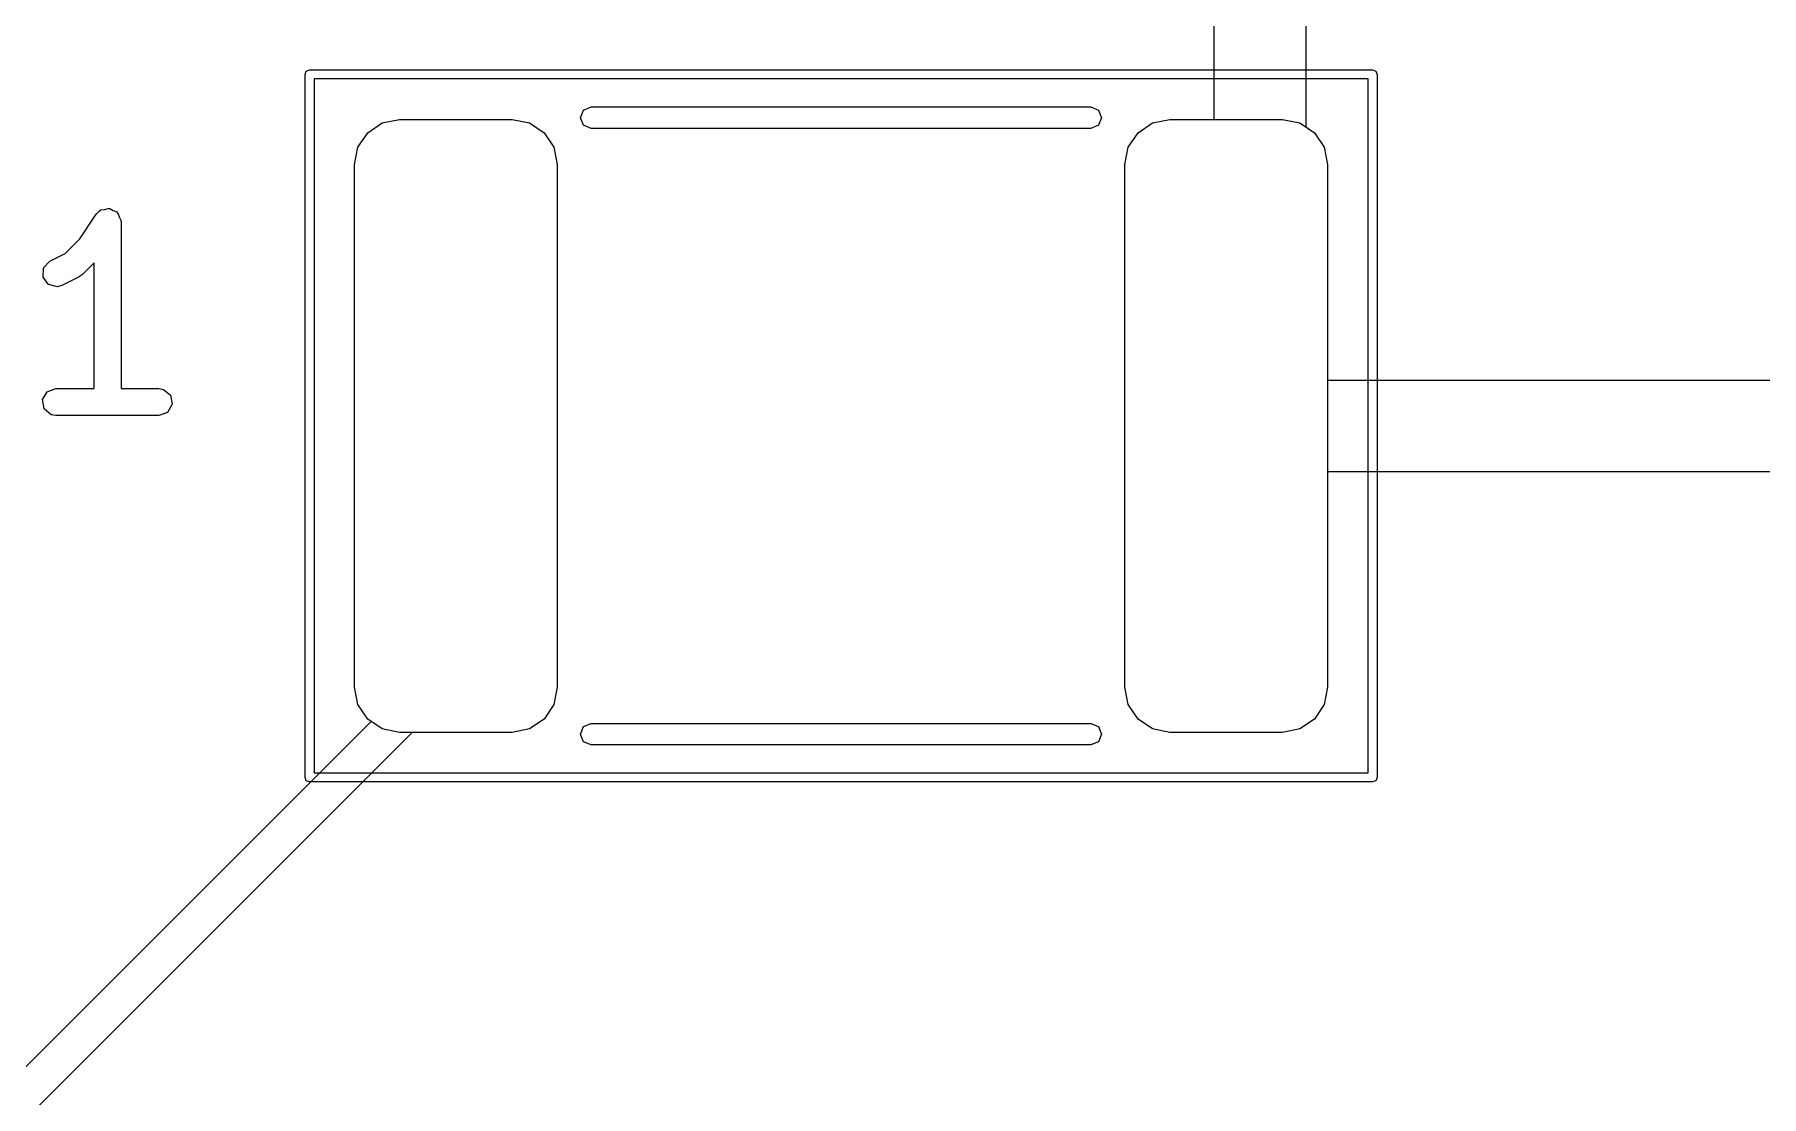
# Model space of a CAD drawing. Extents: x 96 to 198, y -147 to -47.
# Drawn here: x 107.52 to 117.11, y -111.22 to -105.33 of the extents above; entities that cross this region are included whole.
import ezdxf

# ---------------------------------------------------------------- set-up
doc = ezdxf.new("R2010")
doc.units = 0
doc.layers.add('BLACK', color=7, linetype='CONTINUOUS')

msp = doc.modelspace()

# ---------------------------------------------------------------- linework, layer by layer
at = {"layer": 'BLACK', "linetype": 'CONTINUOUS'}
for p, q in [((114.071, -105.8), (114.071, -100.964)), ((114.579, -100.964), (114.579, -105.841)), ((109.025, -105.55), (109.032, -105.532)), ((109.025, -109.45), (109.025, -105.55)), ((109.032, -105.532), (109.05, -105.525)), ((109.05, -105.525), (114.95, -105.525)), ((109.075, -105.575), (109.075, -109.425)), ((114.925, -105.575), (109.075, -105.575)), ((114.925, -109.425), (114.925, -105.575)), ((114.95, -105.525), (114.968, -105.532)), ((114.968, -105.532), (114.975, -105.55)), ((114.975, -105.55), (114.975, -109.45)), ((109.454, -105.819), (109.55, -105.8)), ((109.454, -105.819), (109.55, -105.8)), ((109.454, -105.819), (109.55, -105.8)), ((109.55, -105.8), (110.175, -105.8)), ((109.55, -105.8), (110.175, -105.8)), ((109.55, -105.8), (110.175, -105.8)), ((110.175, -105.8), (110.271, -105.819)), ((110.175, -105.8), (110.271, -105.819)), ((110.175, -105.8), (110.271, -105.819)), ((110.554, -105.79), (110.571, -105.748)), ((110.571, -105.832), (110.554, -105.79)), ((110.571, -105.748), (110.614, -105.73)), ((110.614, -105.73), (113.386, -105.73)), ((113.386, -105.73), (113.429, -105.748)), ((113.429, -105.748), (113.446, -105.79)), ((113.446, -105.79), (113.429, -105.832)), ((113.729, -105.819), (113.825, -105.8)), ((113.729, -105.819), (113.825, -105.8)), ((113.729, -105.819), (113.825, -105.8)), ((113.825, -105.8), (114.071, -105.8)), ((113.825, -105.8), (114.45, -105.8)), ((113.825, -105.8), (114.45, -105.8)), ((114.45, -105.8), (114.546, -105.819)), ((114.45, -105.8), (114.546, -105.819)), ((109.319, -105.954), (109.373, -105.873)), ((109.319, -105.954), (109.373, -105.873)), ((109.319, -105.954), (109.373, -105.873)), ((109.373, -105.873), (109.454, -105.819)), ((109.373, -105.873), (109.454, -105.819)), ((109.373, -105.873), (109.454, -105.819)), ((110.271, -105.819), (110.352, -105.873)), ((110.271, -105.819), (110.352, -105.873)), ((110.271, -105.819), (110.352, -105.873)), ((110.352, -105.873), (110.406, -105.954)), ((110.352, -105.873), (110.406, -105.954)), ((110.352, -105.873), (110.406, -105.954)), ((110.614, -105.85), (110.571, -105.832)), ((113.386, -105.85), (110.614, -105.85)), ((113.429, -105.832), (113.386, -105.85)), ((113.594, -105.954), (113.648, -105.873)), ((113.594, -105.954), (113.648, -105.873)), ((113.594, -105.954), (113.648, -105.873)), ((113.648, -105.873), (113.729, -105.819)), ((113.648, -105.873), (113.729, -105.819)), ((113.648, -105.873), (113.729, -105.819)), ((114.546, -105.819), (114.627, -105.873)), ((114.546, -105.819), (114.627, -105.873)), ((114.579, -105.841), (114.627, -105.873)), ((114.627, -105.873), (114.681, -105.954)), ((114.627, -105.873), (114.681, -105.954)), ((114.627, -105.873), (114.681, -105.954)), ((109.3, -106.05), (109.319, -105.954)), ((109.3, -106.05), (109.319, -105.954)), ((109.3, -106.05), (109.319, -105.954)), ((110.406, -105.954), (110.425, -106.05)), ((110.406, -105.954), (110.425, -106.05)), ((110.406, -105.954), (110.425, -106.05)), ((113.575, -106.05), (113.594, -105.954)), ((113.575, -106.05), (113.594, -105.954)), ((113.575, -106.05), (113.594, -105.954)), ((114.681, -105.954), (114.7, -106.05)), ((114.681, -105.954), (114.7, -106.05)), ((114.681, -105.954), (114.7, -106.05)), ((109.3, -108.95), (109.3, -106.05)), ((109.3, -108.95), (109.3, -106.05)), ((109.3, -108.95), (109.3, -106.05)), ((110.425, -106.05), (110.425, -108.95)), ((110.425, -106.05), (110.425, -108.95)), ((110.425, -106.05), (110.425, -108.95)), ((113.575, -108.95), (113.575, -106.05)), ((113.575, -108.95), (113.575, -106.05)), ((113.575, -108.95), (113.575, -106.05)), ((114.7, -106.05), (114.7, -107.246)), ((114.7, -106.05), (114.7, -108.95)), ((114.7, -106.05), (114.7, -108.95)), ((107.775, -106.462), (107.866, -106.326)), ((107.866, -106.326), (107.884, -106.307)), ((107.884, -106.307), (107.888, -106.306)), ((107.888, -106.306), (107.891, -106.302)), ((107.891, -106.302), (107.913, -106.299)), ((107.913, -106.299), (107.933, -106.293)), ((107.933, -106.293), (107.937, -106.294)), ((107.937, -106.294), (107.942, -106.294)), ((107.942, -106.294), (107.96, -106.304)), ((107.96, -106.304), (107.98, -106.313)), ((107.98, -106.313), (107.982, -106.317)), ((107.982, -106.317), (107.986, -106.319)), ((107.986, -106.319), (107.993, -106.34)), ((107.993, -106.34), (108.003, -106.359)), ((108.003, -106.359), (108.002, -106.363)), ((108.002, -106.363), (108.004, -106.367)), ((108.004, -106.367), (108.004, -107.292)), ((107.694, -106.544), (107.775, -106.462)), ((107.609, -106.586), (107.694, -106.544)), ((107.571, -106.674), (107.574, -106.623)), ((107.574, -106.623), (107.609, -106.586)), ((107.791, -106.659), (107.773, -106.671)), ((107.854, -106.596), (107.791, -106.659)), ((107.854, -107.292), (107.854, -106.596)), ((107.602, -106.716), (107.571, -106.674)), ((107.651, -106.728), (107.602, -106.716)), ((107.676, -106.72), (107.651, -106.728)), ((107.772, -106.673), (107.676, -106.72)), ((107.773, -106.671), (107.772, -106.673)), ((107.569, -107.354), (107.595, -107.31)), ((107.595, -107.31), (107.643, -107.292)), ((107.643, -107.292), (107.854, -107.292)), ((108.004, -107.292), (108.214, -107.292)), ((108.214, -107.292), (108.24, -107.297)), ((108.24, -107.297), (108.279, -107.33)), ((108.279, -107.33), (108.288, -107.38)), ((114.7, -107.246), (118, -107.246)), ((107.578, -107.405), (107.569, -107.354)), ((107.617, -107.438), (107.578, -107.405)), ((108.262, -107.425), (108.214, -107.442)), ((108.288, -107.38), (108.262, -107.425)), ((107.643, -107.442), (107.617, -107.438)), ((108.214, -107.442), (107.643, -107.442)), ((117.746, -107.754), (114.7, -107.754)), ((114.7, -107.754), (114.7, -108.95)), ((109.319, -109.046), (109.3, -108.95)), ((109.319, -109.046), (109.3, -108.95)), ((109.319, -109.046), (109.3, -108.95)), ((110.425, -108.95), (110.406, -109.046)), ((110.425, -108.95), (110.406, -109.046)), ((110.425, -108.95), (110.406, -109.046)), ((113.594, -109.046), (113.575, -108.95)), ((113.594, -109.046), (113.575, -108.95)), ((113.594, -109.046), (113.575, -108.95)), ((114.7, -108.95), (114.681, -109.046)), ((114.7, -108.95), (114.681, -109.046)), ((114.7, -108.95), (114.681, -109.046)), ((109.373, -109.127), (109.319, -109.046)), ((109.373, -109.127), (109.319, -109.046)), ((109.373, -109.127), (109.319, -109.046)), ((110.406, -109.046), (110.352, -109.127)), ((110.406, -109.046), (110.352, -109.127)), ((110.406, -109.046), (110.352, -109.127)), ((113.648, -109.127), (113.594, -109.046)), ((113.648, -109.127), (113.594, -109.046)), ((113.648, -109.127), (113.594, -109.046)), ((114.681, -109.046), (114.627, -109.127)), ((114.681, -109.046), (114.627, -109.127)), ((114.681, -109.046), (114.627, -109.127)), ((105.381, -113.15), (109.392, -109.139)), ((109.392, -109.139), (109.373, -109.127)), ((109.454, -109.181), (109.373, -109.127)), ((109.454, -109.181), (109.373, -109.127)), ((110.352, -109.127), (110.271, -109.181)), ((110.352, -109.127), (110.271, -109.181)), ((110.352, -109.127), (110.271, -109.181)), ((110.571, -109.168), (110.614, -109.15)), ((110.614, -109.15), (113.386, -109.15)), ((113.386, -109.15), (113.429, -109.168)), ((113.729, -109.181), (113.648, -109.127)), ((113.729, -109.181), (113.648, -109.127)), ((113.729, -109.181), (113.648, -109.127)), ((114.627, -109.127), (114.546, -109.181)), ((114.627, -109.127), (114.546, -109.181)), ((114.627, -109.127), (114.546, -109.181)), ((109.619, -109.2), (105.669, -113.15)), ((109.55, -109.2), (109.454, -109.181)), ((109.55, -109.2), (109.454, -109.181)), ((110.175, -109.2), (109.55, -109.2)), ((110.175, -109.2), (109.55, -109.2)), ((110.175, -109.2), (109.619, -109.2)), ((110.271, -109.181), (110.175, -109.2)), ((110.271, -109.181), (110.175, -109.2)), ((110.271, -109.181), (110.175, -109.2)), ((110.554, -109.21), (110.571, -109.168)), ((110.571, -109.252), (110.554, -109.21)), ((110.614, -109.27), (110.571, -109.252)), ((113.429, -109.252), (113.386, -109.27)), ((113.429, -109.168), (113.446, -109.21)), ((113.446, -109.21), (113.429, -109.252)), ((113.825, -109.2), (113.729, -109.181)), ((113.825, -109.2), (113.729, -109.181)), ((113.825, -109.2), (113.729, -109.181)), ((114.45, -109.2), (113.825, -109.2)), ((114.45, -109.2), (113.825, -109.2)), ((114.45, -109.2), (113.825, -109.2)), ((114.546, -109.181), (114.45, -109.2)), ((114.546, -109.181), (114.45, -109.2)), ((114.546, -109.181), (114.45, -109.2)), ((113.386, -109.27), (110.614, -109.27)), ((109.075, -109.425), (114.925, -109.425)), ((109.032, -109.468), (109.025, -109.45)), ((109.05, -109.475), (109.032, -109.468)), ((114.95, -109.475), (109.05, -109.475)), ((114.968, -109.468), (114.95, -109.475)), ((114.975, -109.45), (114.968, -109.468))]:
    msp.add_line(p, q, dxfattribs=at)

doc.saveas('drawing.dxf')
